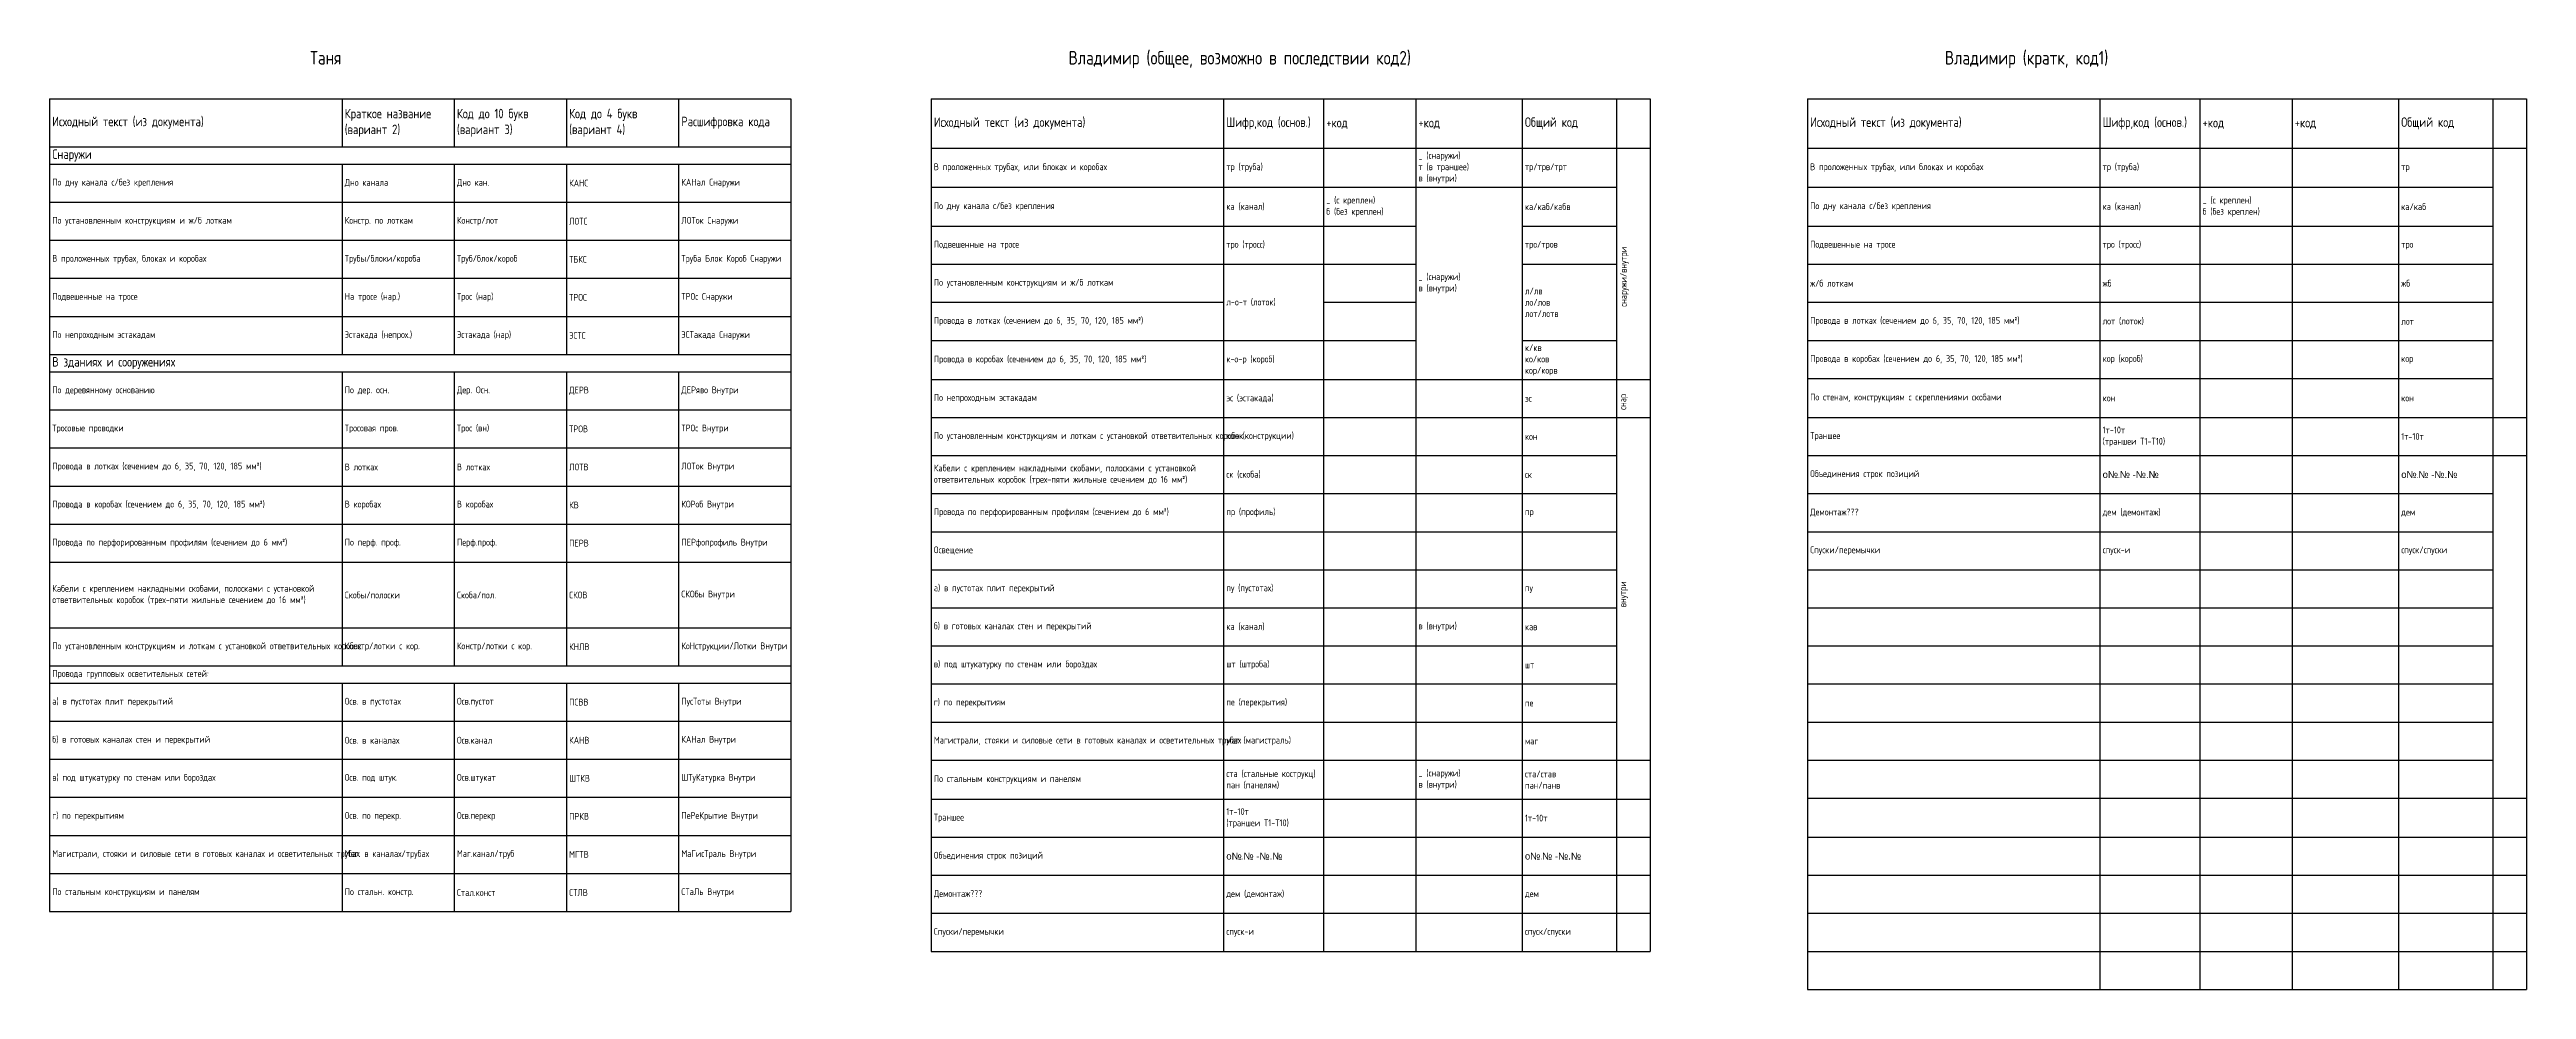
# Model space of a CAD drawing. Header units: millimetres. Extents: x 126686 to 217870, y 124513 to 159122.
import ezdxf

# ---------------------------------------------------------------- set-up
doc = ezdxf.new("R2010")
doc.units = ezdxf.units.MM
doc.styles.add('ГОСТ 2.304', font='CS_Gost2304.shx')

# ---------------------------------------------------------------- blocks, each defined once
blk = doc.blocks.new('*T6')
at = {"color": 7, "lineweight": -2, "ltscale": 100, "transparency": 16777216}
for p, q in [((0, 0), (27290, 0)), ((0, 0), (0, -29932)), ((10767, 0), (10767, -1773)), ((14897, 0), (14897, -1773)), ((19028, 0), (19028, -1773)), ((23159, 0), (23159, -1773)), ((27290, 0), (27290, -29932)), ((0, -1773), (27290, -1773)), ((0, -2408), (27290, -2408)), ((10767, -2408), (10767, -9420)), ((14897, -2408), (14897, -9420)), ((19028, -2408), (19028, -9420)), ((23159, -2408), (23159, -9420)), ((0, -3811), (27290, -3811)), ((0, -5213), (27290, -5213)), ((0, -6615), (27290, -6615)), ((0, -8017), (27290, -8017)), ((0, -9420), (27290, -9420)), ((0, -10055), (27290, -10055)), ((10767, -10055), (10767, -20884)), ((14897, -10055), (14897, -20884)), ((19028, -10055), (19028, -20884)), ((23159, -10055), (23159, -20884)), ((0, -11457), (27290, -11457)), ((0, -12859), (27290, -12859)), ((0, -14262), (27290, -14262)), ((0, -15664), (27290, -15664)), ((0, -17066), (27290, -17066)), ((0, -19481), (27290, -19481)), ((0, -20884), (27290, -20884)), ((0, -21519), (27290, -21519)), ((10767, -21519), (10767, -29932)), ((14897, -21519), (14897, -29932)), ((19028, -21519), (19028, -29932)), ((23159, -21519), (23159, -29932)), ((0, -22921), (27290, -22921)), ((0, -24323), (27290, -24323)), ((0, -25725), (27290, -25725)), ((0, -27128), (27290, -27128)), ((0, -28530), (27290, -28530)), ((0, -29932), (27290, -29932))]:
    blk.add_line(p, q, dxfattribs=at)
at = {"color": 7, "ltscale": 100, "transparency": 16777216, "attachment_point": 4, "style": 'ГОСТ 2.304'}
for s, insert, char_height, width in [('Исходный текст (из документа) ', (100, -887), 350, 10566.59), ('Краткое название (вариант 2)', (10867, -887), 350, 3930.84), ('Код до 10 букв (вариант 3)', (14997, -887), 350, 3930.84), ('Код до 4 букв (вариант 4)', (19128, -887), 350, 3930.84), ('Расшифровка кода', (23259, -887), 350, 3930.84), ('Снаружи', (100, -2091), 350, 27089.95), ('По дну канала с/без крепления', (100, -3109), 250, 10566.59), ('Дно канала', (10867, -3109), 250, 3930.84), ('Дно кан.', (14997, -3109), 250, 3930.84), ('КАНС', (19128, -3109), 250, 3930.84), ('КАНал Снаружи', (23259, -3109), 250, 3930.84), ('По установленным конструкциям и ж/б лоткам', (100, -4512), 250, 10566.59), ('Констр. по лоткам', (10867, -4512), 250, 3930.84), ('Констр/лот', (14997, -4512), 250, 3930.84), ('ЛОТС', (19128, -4512), 250, 3930.84), ('ЛОТок Снаружи', (23259, -4512), 250, 3930.84), ('В проложенных трубах, блоках и коробах', (100, -5914), 250, 10566.59), ('Трубы/блоки/короба', (10867, -5914), 250, 3930.84), ('Труб/блок/короб', (14997, -5914), 250, 3930.84), ('ТБКС', (19128, -5914), 250, 3930.84), ('Труба Блок Короб Снаружи', (23259, -5914), 250, 3930.84), ('Подвешенные на тросе', (100, -7316), 250, 10566.59), ('На тросе (нар.)', (10867, -7316), 250, 3930.84), ('Трос (нар)', (14997, -7316), 250, 3930.84), ('ТРОС', (19128, -7316), 250, 3930.84), ('ТРОс Снаружи', (23259, -7316), 250, 3930.84), ('По непроходным эстакадам', (100, -8719), 250, 10566.59), ('Эстакада (непрох.)', (10867, -8719), 250, 3930.84), ('Эстакада (нар)', (14997, -8719), 250, 3930.84), ('ЭСТС', (19128, -8719), 250, 3930.84), ('ЭСТакада Снаружи', (23259, -8719), 250, 3930.84), ('В зданиях и сооружениях', (100, -9737), 350, 27089.95), ('По деревянному основанию', (100, -10756), 250, 10566.59), ('По дер. осн.', (10867, -10756), 250, 3930.84), ('Дер. Осн.', (14997, -10756), 250, 3930.84), ('ДЕРВ', (19128, -10756), 250, 3930.84), ('ДЕРяво Внутри', (23259, -10756), 250, 3930.84), ('Тросовые проводки', (100, -12158), 250, 10566.59), ('Тросовая пров.', (10867, -12158), 250, 3930.84), ('Трос (вн)', (14997, -12158), 250, 3930.84), ('ТРОВ', (19128, -12158), 250, 3930.84), ('ТРОс Внутри', (23259, -12158), 250, 3930.84), ('Провода в лотках (сечением до 6, 35, 70, 120, 185 мм²)', (100, -13560), 250, 10566.59), ('В лотках', (10867, -13560), 250, 3930.84), ('В лотках', (14997, -13560), 250, 3930.84), ('ЛОТВ', (19128, -13560), 250, 3930.84), ('ЛОТок Внутри', (23259, -13560), 250, 3930.84), ('Провода в коробах (сечением до 6, 35, 70, 120, 185 мм²)', (100, -14963), 250, 10566.59), ('В коробах', (10867, -14963), 250, 3930.84), ('В коробах', (14997, -14963), 250, 3930.84), ('КВ', (19128, -14963), 250, 3930.84), ('КОРоб Внутри', (23259, -14963), 250, 3930.84), ('Провода по перфорированным профилям (сечением до 6 мм²)', (100, -16365), 250, 10566.59), ('По перф. проф.', (10867, -16365), 250, 3930.84), ('Перф.проф.', (14997, -16365), 250, 3930.84), ('ПЕРВ', (19128, -16365), 250, 3930.84), ('ПЕРфопрофиль Внутри', (23259, -16365), 250, 3930.84), ('Кабели с креплением накладными скобами, полосками с установкой ответвительных коробок (трех-пяти жильные сечением до 16 мм²)', (100, -18274), 250, 10566.59), ('Скобы/полоски', (10867, -18274), 250, 3930.84), ('Скоба/пол.', (14997, -18274), 250, 3930.84), ('СКОВ', (19128, -18274), 250, 3930.84), ('СКОбы Внутри', (23259, -18274), 250, 3930.84), ('По установленным конструкциям и лоткам с установкой ответвительных коробок', (100, -20182), 250, 10566.59), ('Констр/лотки с кор.', (10867, -20182), 250, 3930.84), ('Констр/лотки с кор.', (14997, -20182), 250, 3930.84), ('КНЛВ', (19128, -20182), 250, 3930.84), ('КоНструкции/Лотки Внутри', (23259, -20182), 250, 3930.84), ('Провода групповых осветительных сетей:', (100, -21201), 250, 27089.95), ('а) в пустотах плит перекрытий', (100, -22220), 250, 10566.59), ('Осв. в пустотах', (10867, -22220), 250, 3930.84), ('Осв.пустот', (14997, -22220), 250, 3930.84), ('ПСВВ', (19128, -22220), 250, 3930.84), ('ПусТоты Внутри', (23259, -22220), 250, 3930.84), ('б) в готовых каналах стен и перекрытий', (100, -23622), 250, 10566.59), ('Осв. в каналах', (10867, -23622), 250, 3930.84), ('Осв.канал', (14997, -23622), 250, 3930.84), ('КАНВ', (19128, -23622), 250, 3930.84), ('КАНал Внутри', (23259, -23622), 250, 3930.84), ('в) под штукатурку по стенам или бороздах', (100, -25024), 250, 10566.59), ('Осв. под штук.', (10867, -25024), 250, 3930.84), ('Осв.штукат', (14997, -25024), 250, 3930.84), ('ШТКВ', (19128, -25024), 250, 3930.84), ('ШТуКатурка Внутри', (23259, -25024), 250, 3930.84), ('г) по перекрытиям', (100, -26427), 250, 10566.59), ('Осв. по перекр.', (10867, -26427), 250, 3930.84), ('Осв.перекр', (14997, -26427), 250, 3930.84), ('ПРКВ', (19128, -26427), 250, 3930.84), ('ПеРеКрытие Внутри', (23259, -26427), 250, 3930.84), ('Магистрали, стояки и силовые сети в готовых каналах и осветительных трубах', (100, -27829), 250, 10566.59), ('Маг. в каналах/трубах', (10867, -27829), 250, 3930.84), ('Маг.канал/труб', (14997, -27829), 250, 3930.84), ('МГТВ', (19128, -27829), 250, 3930.84), ('МаГисТраль Внутри', (23259, -27829), 250, 3930.84), ('По стальным конструкциям и панелям', (100, -29231), 250, 10566.59), ('По стальн. констр.', (10867, -29231), 250, 3930.84), ('Стал.конст', (14997, -29231), 250, 3930.84), ('СТЛВ', (19128, -29231), 250, 3930.84), ('СТаЛь Внутри', (23259, -29231), 250, 3930.84)]:
    blk.add_mtext(s, dxfattribs=dict(at, insert=insert, char_height=char_height, width=width))
blk = doc.blocks.new('*T7')
at = {"color": 7, "lineweight": -2, "ltscale": 100, "transparency": 16777216}
for p, q in [((0, 0), (26470, 0)), ((0, 0), (0, -31398)), ((10767, 0), (10767, -31398)), ((14446, 0), (14446, -31398)), ((17840, 0), (17840, -31398)), ((21760, 0), (21760, -31398)), ((25230, 0), (25230, -31398)), ((26470, 0), (26470, -31398)), ((0, -3260), (25230, -3260)), ((0, -4694), (17840, -4694)), ((21760, -4694), (25230, -4694)), ((0, -6096), (17840, -6096)), ((21760, -6096), (25230, -6096)), ((0, -7499), (10767, -7499)), ((14446, -7499), (17840, -7499)), ((0, -8901), (17840, -8901)), ((21760, -8901), (25230, -8901)), ((0, -10335), (26470, -10335)), ((0, -11738), (26470, -11738)), ((0, -13140), (25230, -13140)), ((0, -14542), (25230, -14542)), ((0, -15945), (25230, -15945)), ((0, -17347), (25230, -17347)), ((0, -18745), (25230, -18745)), ((0, -20147), (25230, -20147)), ((0, -21550), (25230, -21550)), ((0, -22952), (25230, -22952)), ((0, -24354), (26470, -24354)), ((0, -25789), (26470, -25789)), ((0, -27191), (26470, -27191)), ((0, -28593), (26470, -28593)), ((0, -29996), (26470, -29996)), ((0, -31398), (26470, -31398))]:
    blk.add_line(p, q, dxfattribs=at)
at = {"color": 0, "linetype": 'ByBlock', "lineweight": -2, "ltscale": 100, "transparency": 16777216}
blk.add_line((0, -1825), (26470, -1825), dxfattribs=at)
at = {"color": 7, "ltscale": 100, "transparency": 16777216, "attachment_point": 4, "style": 'ГОСТ 2.304'}
for s, insert, char_height, width in [('Исходный текст (из документа) ', (100, -912), 350, 10566.59), ('Шифр,код (основ.)', (10867, -912), 350, 3479.86), ('+код', (14546, -912), 350, 3193.55), ('+код', (17940, -912), 350, 3720), ('Общий код', (21860, -912), 350, 3270), ('В проложенных трубах, или блоках и коробах', (100, -2542), 250, 10566.59), ('По дну канала с/без крепления', (100, -3977), 250, 10566.59), ('Подвешенные на тросе', (100, -5395), 250, 10566.59), ('По установленным конструкциям и ж/б лоткам', (100, -6797), 250, 10566.59), ('Провода в лотках (сечением до 6, 35, 70, 120, 185 мм²)', (100, -8200), 250, 10566.59), ('Провода в коробах (сечением до 6, 35, 70, 120, 185 мм²)', (100, -9618), 250, 10566.59), ('По непроходным эстакадам', (100, -11037), 250, 10566.59), ('По установленным конструкциям и лоткам с установкой ответвительных коробок', (100, -12439), 250, 10566.59), ('Кабели с креплением накладными скобами, полосками с установкой ответвительных коробок (трех-пяти жильные сечением до 16 мм²)', (100, -13841), 250, 10566.59), ('Провода по перфорированным профилям (сечением до 6 мм²)', (100, -15243), 250, 10566.59), ('Освещение', (100, -16646), 250, 10566.59), ('а) в пустотах плит перекрытий', (100, -18046), 250, 10566.59), ('б) в готовых каналах стен и перекрытий', (100, -19446), 250, 10566.59), ('в) под штукатурку по стенам или бороздах', (100, -20848), 250, 10566.59), ('г) по перекрытиям', (100, -22251), 250, 10566.59), ('Магистрали, стояки и силовые сети в готовых каналах и осветительных трубах', (100, -23653), 250, 10566.59), ('По стальным конструкциям и панелям', (100, -25071), 250, 10566.59)]:
    blk.add_mtext(s, dxfattribs=dict(at, insert=insert, char_height=char_height, width=width))
at = {"color": 0, "ltscale": 100, "transparency": 16777216, "char_height": 250, "attachment_point": 4, "style": 'ГОСТ 2.304'}
for s, insert, width in [('тр (труба)', (10867, -2542), 3479.86), ('_ (снаружи)\\Pт (в траншее)\\Pв (внутри)', (17940, -2542), 3720), ('тр/трв/трт', (21860, -2542), 3270), ('_ (с креплен)\\Pб (без креплен)', (14546, -3977), 3193.55), ('ка (канал)', (10867, -3977), 3479.86), ('ка/каб/кабв', (21860, -3977), 3270), ('тро (тросс)', (10867, -5395), 3479.86), ('тро/тров', (21860, -5395), 3270), ('_ (снаружи)\\Pв (внутри)', (17940, -6797), 3720), ('л/лв\\Pло/лов\\Pлот/лотв', (21860, -7499), 3270), ('л-о-т (лоток)', (10867, -7499), 3479.86), ('к/кв\\Pко/ков\\Pкор/корв', (21860, -9618), 3270), ('к-о-р (короб)', (10867, -9618), 3479.86), ('эс (эстакада)', (10867, -11037), 3479.86), ('эс', (21860, -11037), 3270), ('кон (конструкции)', (10867, -12439), 3479.86), ('кон', (21860, -12439), 3270), ('ск (скоба)', (10867, -13841), 3479.86), ('ск', (21860, -13841), 3270), ('пр (профиль)', (10867, -15243), 3479.86), ('пр', (21860, -15243), 3270), ('пу (пустотах)', (10867, -18046), 3479.86), ('пу', (21860, -18046), 3270), ('ка (канал)', (10867, -19446), 3479.86), ('в (внутри)', (17940, -19446), 3720), ('кав', (21860, -19446), 3270), ('шт (штроба)', (10867, -20848), 3479.86), ('шт', (21860, -20848), 3270), ('пе (перекрытия)', (10867, -22251), 3479.86), ('пе', (21860, -22251), 3270), ('маг (магистраль)', (10867, -23653), 3479.86), ('маг', (21860, -23653), 3270), ('ста (стальные кострукц)\\Pпан (панелям)', (10867, -25071), 3479.86), ('_ (снаружи)\\Pв (внутри)', (17940, -25071), 3720), ('ста/став\\Pпан/панв', (21860, -25071), 3270), ('Траншее', (100, -26490), 10566.59), ('1т-10т\\P(траншеи Т1-Т10)', (10867, -26490), 3479.86), ('1т-10т', (21860, -26490), 3270), ('Объединения строк позиций', (100, -27892), 10566.59), ('{\\fArial|b0|i0|c204|p34;о№}.{\\fArial|b0|i0|c204|p34;№ -№.№}', (10867, -27892), 3479.86), ('{\\fArial|b0|i0|c204|p34;о№}.{\\fArial|b0|i0|c204|p34;№ -№.№}', (21860, -27892), 3270), ('Демонтаж???', (100, -29294), 10566.59), ('дем (демонтаж)', (10867, -29294), 3479.86), ('дем', (21860, -29294), 3270), ('Спуски/перемычки', (100, -30697), 10566.59), ('спуск-и', (10867, -30697), 3479.86), ('спуск/спуски', (21860, -30697), 3270)]:
    blk.add_mtext(s, dxfattribs=dict(at, insert=insert, width=width))
at = {"color": 0, "ltscale": 100, "transparency": 16777216, "char_height": 250, "attachment_point": 4, "rotation": 90, "style": 'ГОСТ 2.304'}
for s, insert, width in [('снаружи/внутри', (25520, -7664), 8385.45), ('снар', (25497, -11459), 1277.29), ('внутри', (25497, -18725), 12491.38)]:
    blk.add_mtext(s, dxfattribs=dict(at, insert=insert, width=width))
blk = doc.blocks.new('*T10')
at = {"color": 7, "lineweight": -2, "ltscale": 100, "transparency": 16777216}
for p, q in [((0, 0), (26470, 0)), ((0, 0), (0, -32800)), ((10767, 0), (10767, -7499)), ((14446, 0), (14446, -32800)), ((17840, 0), (17840, -32800)), ((21760, 0), (21760, -32800)), ((25230, 0), (25230, -32800)), ((26470, 0), (26470, -32800)), ((0, -3260), (25230, -3260)), ((0, -4694), (25230, -4694)), ((0, -6096), (25230, -6096)), ((0, -7499), (25230, -7499)), ((0, -8901), (10767, -8901)), ((10767, -8901), (10767, -32800)), ((0, -10303), (25230, -10303)), ((0, -11738), (26470, -11738)), ((0, -13140), (26470, -13140)), ((0, -14542), (25230, -14542)), ((0, -15945), (25230, -15945)), ((0, -17347), (25230, -17347)), ((0, -18749), (25230, -18749)), ((0, -20147), (25230, -20147)), ((0, -21550), (25230, -21550)), ((0, -22952), (25230, -22952)), ((0, -24354), (25230, -24354)), ((0, -25756), (26470, -25756)), ((0, -27191), (26470, -27191)), ((0, -28593), (26470, -28593)), ((0, -29996), (26470, -29996)), ((0, -31398), (26470, -31398)), ((0, -32800), (26470, -32800))]:
    blk.add_line(p, q, dxfattribs=at)
at = {"color": 0, "linetype": 'ByBlock', "lineweight": -2, "ltscale": 100, "transparency": 16777216}
for p, q in [((0, -1825), (26470, -1825)), ((10767, -7499), (10767, -8901)), ((10767, -8901), (25230, -8901))]:
    blk.add_line(p, q, dxfattribs=at)
at = {"color": 7, "ltscale": 100, "transparency": 16777216, "attachment_point": 4, "style": 'ГОСТ 2.304'}
for s, insert, char_height, width in [('Исходный текст (из документа) ', (100, -912), 350, 10566.59), ('Шифр,код (основ.)', (10867, -912), 350, 3479.86), ('+код', (14546, -912), 350, 3193.55), ('+код', (17940, -912), 350, 3720), ('Общий код', (21860, -912), 350, 3270), ('В проложенных трубах, или блоках и коробах', (100, -2542), 250, 10566.59), ('По дну канала с/без крепления', (100, -3977), 250, 10566.59), ('Подвешенные на тросе', (100, -5395), 250, 10566.59), ('ж/б лоткам', (100, -6797), 250, 10566.59), ('Провода в лотках (сечением до 6, 35, 70, 120, 185 мм²)', (100, -8200), 250, 10566.59), ('Провода в коробах (сечением до 6, 35, 70, 120, 185 мм²)', (100, -9602), 250, 10566.59)]:
    blk.add_mtext(s, dxfattribs=dict(at, insert=insert, char_height=char_height, width=width))
at = {"color": 0, "ltscale": 100, "transparency": 16777216, "char_height": 250, "attachment_point": 4, "style": 'ГОСТ 2.304'}
for s, insert, width in [('тр (труба)', (10867, -2542), 3479.86), ('тр', (21860, -2542), 3270), ('_ (с креплен)\\Pб (без креплен)', (14546, -3977), 3193.55), ('ка (канал)', (10867, -3977), 3479.86), ('ка/каб', (21860, -3977), 3270), ('тро (тросс)', (10867, -5395), 3479.86), ('тро', (21860, -5395), 3270), ('жб', (10867, -6797), 3479.86), ('жб', (21860, -6797), 3270), ('лот (лоток)', (10867, -8200), 3479.86), ('лот', (21860, -8200), 3270), ('кор (короб)', (10867, -9602), 3479.86), ('кор', (21860, -9602), 3270), ('кон', (10867, -11020), 3479.86), ('кон', (21860, -11020), 3270), ('Траншее', (100, -12439), 10566.59), ('1т-10т\\P(траншеи Т1-Т10)', (10867, -12439), 3479.86), ('1т-10т', (21860, -12439), 3270), ('Объединения строк позиций', (100, -13841), 10566.59), ('{\\fArial|b0|i0|c204|p34;о№}.{\\fArial|b0|i0|c204|p34;№ -№.№}', (10867, -13841), 3479.86), ('{\\fArial|b0|i0|c204|p34;о№}.{\\fArial|b0|i0|c204|p34;№ -№.№}', (21860, -13841), 3270), ('дем (демонтаж)', (10867, -15243), 3479.86), ('дем', (21860, -15243), 3270), ('Спуски/перемычки', (100, -16646), 10566.59), ('спуск-и', (10867, -16646), 3479.86), ('спуск/спуски', (21860, -16646), 3270)]:
    blk.add_mtext(s, dxfattribs=dict(at, insert=insert, width=width))
at = {"color": 1, "ltscale": 100, "transparency": 16777216, "char_height": 250, "width": 10566.59, "attachment_point": 4, "style": 'ГОСТ 2.304'}
for s, insert in [('По стенам, конструкциям с скреплениями скобами', (100, -11020)), ('Демонтаж???', (100, -15243))]:
    blk.add_mtext(s, dxfattribs=dict(at, insert=insert))

msp = doc.modelspace()

# ---------------------------------------------------------------- block references
for name, p in [('*T6', (126686, 157313)), ('*T7', (159140, 157313)), ('*T10', (191400, 157313))]:
    msp.add_blockref(name, p)

# ---------------------------------------------------------------- texts
at = {"ltscale": 100, "char_height": 500, "attachment_point": 1, "style": 'ГОСТ 2.304'}
for s, width, insert in [('Таня', 9310, (136280, 159070)), ('Владимир (общее, возможно в последствии код2)', 20402.12, (164200, 159070)), ('Владимир (кратк, код1)', 17862.14, (196460, 159070))]:
    msp.add_mtext_dynamic_manual_height_columns(s, width=width, gutter_width=2500, heights=[0], dxfattribs=dict(at, insert=insert))

doc.saveas('drawing.dxf')
